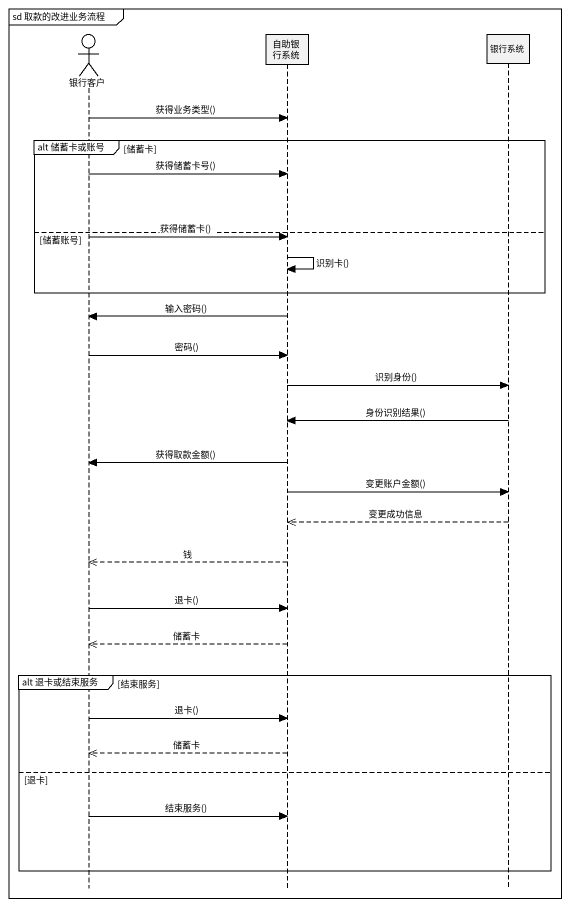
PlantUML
@startuml
mainframe sd 取款的改进业务流程
hide footbox
actor 银行客户
participant 自助银行系统
participant 银行系统

银行客户 -> 自助银行系统 : 获得业务类型()
group alt 储蓄卡或账号 [储蓄卡]
  银行客户 -> 自助银行系统 : 获得储蓄卡号()
else 储蓄账号
  银行客户 -> 自助银行系统 : 获得储蓄卡()
  自助银行系统 -> 自助银行系统 : 识别卡()
end
自助银行系统 -> 银行客户 : 输入密码()
银行客户 -> 自助银行系统 : 密码()
自助银行系统 -> 银行系统 : 识别身份()
银行系统 -> 自助银行系统 : 身份识别结果()
自助银行系统 -> 银行客户 : 获得取款金额()
自助银行系统 -> 银行系统 : 变更账户金额()
银行系统 -->> 自助银行系统 : 变更成功信息
自助银行系统 -->> 银行客户 : 钱
银行客户 -> 自助银行系统 : 退卡()
自助银行系统 -->> 银行客户 : 储蓄卡
group alt 退卡或结束服务 [结束服务]
  银行客户 -> 自助银行系统 : 退卡()
  自助银行系统 -->> 银行客户 : 储蓄卡
else 退卡
  银行客户 -> 自助银行系统 : 结束服务()
end
@enduml
